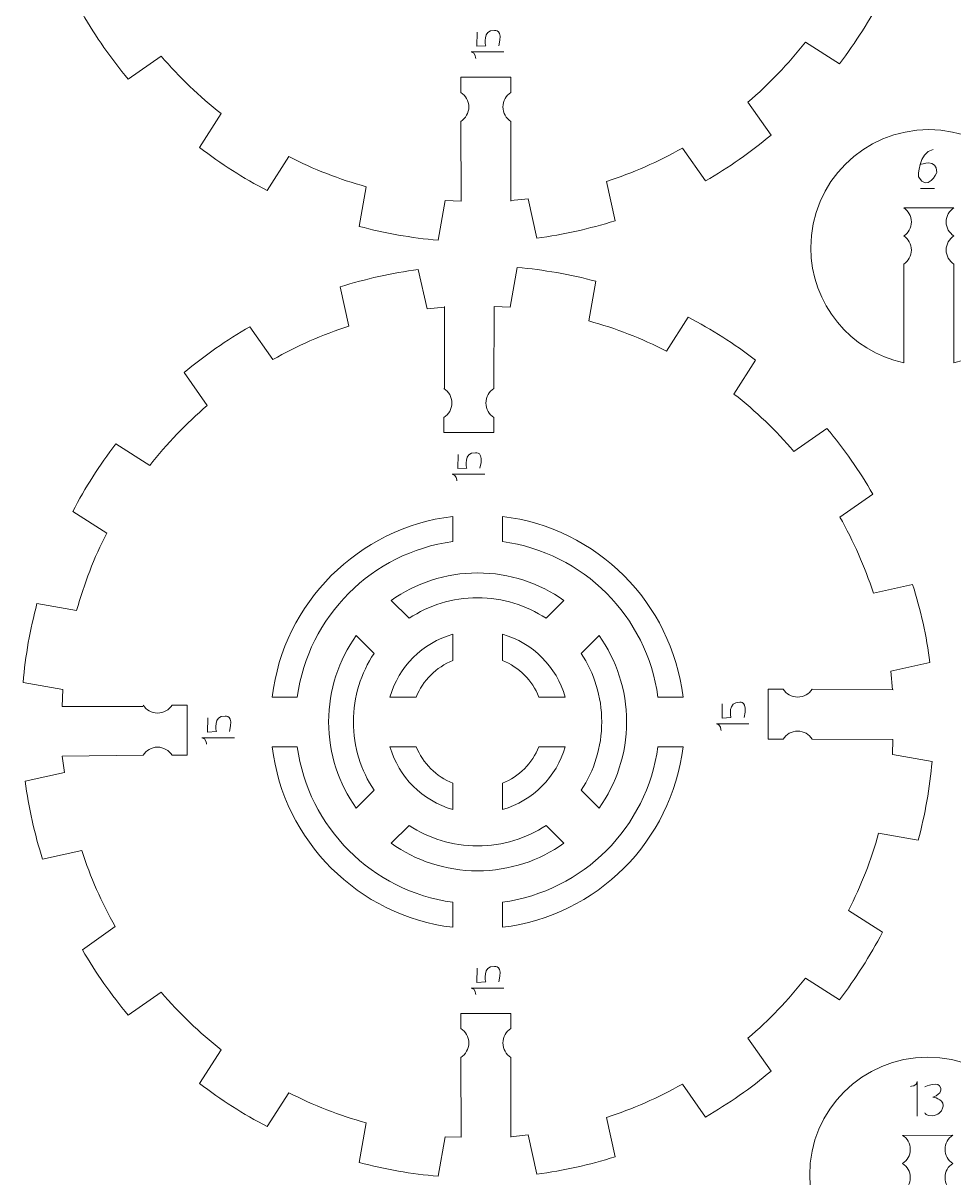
# Model space of a CAD drawing. Header units: centimetres. Extents: x -25 to 25, y -32.5 to 32.5.
# Drawn here: x -12.67 to -7.04, y 2.86 to 9.84 of the extents above; entities that cross this region are included whole.
import ezdxf

# ---------------------------------------------------------------- set-up
doc = ezdxf.new("R2010")
doc.units = ezdxf.units.CM
doc.header["$MEASUREMENT"] = 0
doc.layers.add('Capa 1', color=7, linetype='Continuous')

msp = doc.modelspace()

# ---------------------------------------------------------------- linework, layer by layer
at = {"layer": 'Capa 1', "color": 250, "lineweight": 9}
for points, knots in [([(-7.41011, 11.16763), (-7.41011, 11.16763), (-7.41289, 11.07811), (-7.41289, 11.07811), (-7.41289, 11.07811), (-7.41289, 11.07811), (-7.17364, 11.03591), (-7.17364, 11.03591), (-7.17364, 11.03591), (-7.18765, 10.87494), (-7.21574, 10.7155), (-7.25769, 10.55949), (-7.25769, 10.55949), (-7.25769, 10.55949), (-7.49691, 10.60165), (-7.49691, 10.60165), (-7.49691, 10.60165), (-7.54179, 10.44004), (-7.60276, 10.28325), (-7.67887, 10.13376), (-7.67887, 10.13376), (-7.67887, 10.13376), (-7.47399, 10.00324), (-7.47399, 10.00324), (-7.47399, 10.00324), (-7.5485, 9.85988), (-7.63548, 9.72335), (-7.73391, 9.59524), (-7.73391, 9.59524), (-7.73391, 9.59524), (-7.93878, 9.72572), (-7.93878, 9.72572), (-7.93878, 9.72572), (-8.0421, 9.59356), (-8.15844, 9.47209), (-8.28598, 9.36306), (-8.28598, 9.36306), (-8.28598, 9.36306), (-8.14663, 9.16407), (-8.14663, 9.16407), (-8.14663, 9.16407), (-8.27035, 9.06016), (-8.40298, 8.96731), (-8.54295, 8.8866), (-8.54295, 8.8866), (-8.54295, 8.8866), (-8.68226, 9.08561), (-8.68226, 9.08561), (-8.68226, 9.08561), (-8.8283, 9.00301), (-8.98226, 8.93529), (-9.1418, 8.88339), (-9.1418, 8.88339), (-9.1418, 8.88339), (-9.08921, 8.64621), (-9.08921, 8.64621), (-9.08921, 8.64621), (-9.24328, 8.59756), (-9.40132, 8.56252), (-9.5615, 8.54151), (-9.5615, 8.54151), (-9.5615, 8.54151), (-9.61408, 8.77869), (-9.61408, 8.77869), (-9.61408, 8.77869), (-9.61408, 8.77869), (-9.71962, 8.76801), (-9.71962, 8.76801)], [0, 0, 0, 0, 0.0555556, 0.0555556, 0.0555556, 0.0555556, 0.1111111, 0.1111111, 0.1111111, 0.1111111, 0.1666667, 0.1666667, 0.1666667, 0.1666667, 0.2222222, 0.2222222, 0.2222222, 0.2222222, 0.2777778, 0.2777778, 0.2777778, 0.2777778, 0.3333333, 0.3333333, 0.3333333, 0.3333333, 0.3888889, 0.3888889, 0.3888889, 0.3888889, 0.4444444, 0.4444444, 0.4444444, 0.4444444, 0.5, 0.5, 0.5, 0.5, 0.5555556, 0.5555556, 0.5555556, 0.5555556, 0.6111111, 0.6111111, 0.6111111, 0.6111111, 0.6666667, 0.6666667, 0.6666667, 0.6666667, 0.7222222, 0.7222222, 0.7222222, 0.7222222, 0.7777778, 0.7777778, 0.7777778, 0.7777778, 0.8333333, 0.8333333, 0.8333333, 0.8333333, 0.8888889, 0.8888889, 0.8888889, 0.8888889, 1, 1, 1, 1]), ([(-10.01962, 8.76453), (-10.01962, 8.76453), (-10.11603, 8.76775), (-10.11603, 8.76775), (-10.11603, 8.76775), (-10.11603, 8.76775), (-10.15823, 8.5285), (-10.15823, 8.5285), (-10.15823, 8.5285), (-10.31919, 8.54249), (-10.47863, 8.57059), (-10.63464, 8.61249), (-10.63464, 8.61249), (-10.63464, 8.61249), (-10.59248, 8.85172), (-10.59248, 8.85172), (-10.59248, 8.85172), (-10.75409, 8.89665), (-10.91087, 8.95757), (-11.06036, 9.03368), (-11.06036, 9.03368), (-11.06036, 9.03368), (-11.19089, 8.82884), (-11.19089, 8.82884), (-11.19089, 8.82884), (-11.33425, 8.90335), (-11.47078, 8.99033), (-11.5989, 9.08877), (-11.5989, 9.08877), (-11.5989, 9.08877), (-11.46838, 9.29365), (-11.46838, 9.29365), (-11.46838, 9.29365), (-11.60054, 9.39697), (-11.72205, 9.5133), (-11.83106, 9.64079), (-11.83106, 9.64079), (-11.83106, 9.64079), (-12.03007, 9.50147), (-12.03007, 9.50147), (-12.03007, 9.50147), (-12.13397, 9.62516), (-12.22682, 9.75779), (-12.30752, 9.89776), (-12.30752, 9.89776), (-12.30752, 9.89776), (-12.10853, 10.03711), (-12.10853, 10.03711), (-12.10853, 10.03711), (-12.19112, 10.18311), (-12.25884, 10.33711), (-12.31074, 10.49661), (-12.31074, 10.49661), (-12.31074, 10.49661), (-12.54792, 10.44402), (-12.54792, 10.44402), (-12.54792, 10.44402), (-12.59656, 10.59808), (-12.63161, 10.75617), (-12.65263, 10.91636), (-12.65263, 10.91636), (-12.65263, 10.91636), (-12.41545, 10.96894), (-12.41545, 10.96894), (-12.41545, 10.96894), (-12.41545, 10.96894), (-12.4292, 11.06763), (-12.4292, 11.06763)], [0, 0, 0, 0, 0.0555556, 0.0555556, 0.0555556, 0.0555556, 0.1111111, 0.1111111, 0.1111111, 0.1111111, 0.1666667, 0.1666667, 0.1666667, 0.1666667, 0.2222222, 0.2222222, 0.2222222, 0.2222222, 0.2777778, 0.2777778, 0.2777778, 0.2777778, 0.3333333, 0.3333333, 0.3333333, 0.3333333, 0.3888889, 0.3888889, 0.3888889, 0.3888889, 0.4444444, 0.4444444, 0.4444444, 0.4444444, 0.5, 0.5, 0.5, 0.5, 0.5555556, 0.5555556, 0.5555556, 0.5555556, 0.6111111, 0.6111111, 0.6111111, 0.6111111, 0.6666667, 0.6666667, 0.6666667, 0.6666667, 0.7222222, 0.7222222, 0.7222222, 0.7222222, 0.7777778, 0.7777778, 0.7777778, 0.7777778, 0.8333333, 0.8333333, 0.8333333, 0.8333333, 0.8888889, 0.8888889, 0.8888889, 0.8888889, 1, 1, 1, 1]), ([(-9.71908, 9.42149), (-9.71908, 9.42149), (-9.71897, 9.51309), (-9.71897, 9.51309), (-9.71897, 9.51309), (-9.71897, 9.51309), (-10.02042, 9.51309), (-10.02042, 9.51309), (-10.02042, 9.51309), (-10.02042, 9.51309), (-10.02042, 9.42147), (-10.02042, 9.42147)], [0, 0, 0, 0, 0.25, 0.25, 0.25, 0.25, 0.5, 0.5, 0.5, 0.5, 1, 1, 1, 1]), ([(-10.02042, 9.42148), (-9.99172, 9.40305), (-9.9727, 9.37086), (-9.9727, 9.33422), (-9.9727, 9.33422), (-9.9727, 9.29759), (-9.99172, 9.26539), (-10.02042, 9.24697)], [0, 0, 0, 0, 0.3333333, 0.3333333, 0.3333333, 0.3333333, 1, 1, 1, 1]), ([(-9.71908, 9.42148), (-9.74778, 9.40305), (-9.7668, 9.37086), (-9.7668, 9.33422), (-9.7668, 9.33422), (-9.7668, 9.29759), (-9.74778, 9.26539), (-9.71908, 9.24697)], [0, 0, 0, 0, 0.3333333, 0.3333333, 0.3333333, 0.3333333, 1, 1, 1, 1]), ([(-7.0422, 8.38442), (-7.0422, 8.38442), (-7.0422, 7.78798), (-7.0422, 7.78798), (-7.0422, 7.78798), (-6.72143, 7.85744), (-6.48109, 8.14282), (-6.48109, 8.4844), (-6.48109, 8.4844), (-6.48109, 8.87797), (-6.80013, 9.19701), (-7.1937, 9.19701), (-7.1937, 9.19701), (-7.58727, 9.19701), (-7.90632, 8.87797), (-7.90632, 8.4844), (-7.90632, 8.4844), (-7.90632, 8.14282), (-7.66598, 7.85743), (-7.3452, 7.78798), (-7.3452, 7.78798), (-7.3452, 7.78798), (-7.34521, 8.38425), (-7.34521, 8.38425)], [0, 0, 0, 0, 0.1428571, 0.1428571, 0.1428571, 0.1428571, 0.2857143, 0.2857143, 0.2857143, 0.2857143, 0.4285714, 0.4285714, 0.4285714, 0.4285714, 0.5714286, 0.5714286, 0.5714286, 0.5714286, 0.7142857, 0.7142857, 0.7142857, 0.7142857, 1, 1, 1, 1]), ([(-7.34521, 8.7245), (-7.31723, 8.70654), (-7.29869, 8.67515), (-7.29869, 8.63944), (-7.29869, 8.63944), (-7.29869, 8.60373), (-7.31723, 8.57234), (-7.34521, 8.55438)], [0, 0, 0, 0, 0.3333333, 0.3333333, 0.3333333, 0.3333333, 1, 1, 1, 1]), ([(-7.0422, 8.72466), (-7.07018, 8.70671), (-7.08872, 8.67532), (-7.08872, 8.6396), (-7.08872, 8.6396), (-7.08872, 8.60389), (-7.07018, 8.5725), (-7.0422, 8.55454)], [0, 0, 0, 0, 0.3333333, 0.3333333, 0.3333333, 0.3333333, 1, 1, 1, 1]), ([(-7.34521, 8.55438), (-7.31723, 8.53642), (-7.29869, 8.50503), (-7.29869, 8.46932), (-7.29869, 8.46932), (-7.29869, 8.4336), (-7.31723, 8.40221), (-7.34521, 8.38425)], [0, 0, 0, 0, 0.3333333, 0.3333333, 0.3333333, 0.3333333, 1, 1, 1, 1]), ([(-7.0422, 8.55454), (-7.07018, 8.53658), (-7.08872, 8.50519), (-7.08872, 8.46948), (-7.08872, 8.46948), (-7.08872, 8.43376), (-7.07018, 8.40237), (-7.0422, 8.38442)], [0, 0, 0, 0, 0.3333333, 0.3333333, 0.3333333, 0.3333333, 1, 1, 1, 1]), ([(-12.43012, 5.71153), (-12.43012, 5.71153), (-12.42639, 5.81477), (-12.42639, 5.81477), (-12.42639, 5.81477), (-12.42639, 5.81477), (-12.66562, 5.85693), (-12.66562, 5.85693), (-12.66562, 5.85693), (-12.65163, 6.01789), (-12.62353, 6.17733), (-12.58165, 6.33338), (-12.58165, 6.33338), (-12.58165, 6.33338), (-12.3424, 6.29118), (-12.3424, 6.29118), (-12.3424, 6.29118), (-12.29749, 6.45284), (-12.23652, 6.60958), (-12.16042, 6.75912), (-12.16042, 6.75912), (-12.16042, 6.75912), (-12.36529, 6.88964), (-12.36529, 6.88964), (-12.36529, 6.88964), (-12.29078, 7.033), (-12.20381, 7.16953), (-12.10536, 7.29764), (-12.10536, 7.29764), (-12.10536, 7.29764), (-11.90048, 7.16712), (-11.90048, 7.16712), (-11.90048, 7.16712), (-11.79717, 7.29927), (-11.68083, 7.42079), (-11.55334, 7.52976), (-11.55334, 7.52976), (-11.55334, 7.52976), (-11.69265, 7.72877), (-11.69265, 7.72877), (-11.69265, 7.72877), (-11.56897, 7.83267), (-11.43635, 7.92557), (-11.29638, 8.00627), (-11.29638, 8.00627), (-11.29638, 8.00627), (-11.15703, 7.80728), (-11.15703, 7.80728), (-11.15703, 7.80728), (-11.01101, 7.88982), (-10.85703, 7.95759), (-10.69748, 8.00949), (-10.69748, 8.00949), (-10.69748, 8.00949), (-10.75005, 8.24663), (-10.75005, 8.24663), (-10.75005, 8.24663), (-10.59601, 8.29531), (-10.43797, 8.33035), (-10.27777, 8.35133), (-10.27777, 8.35133), (-10.27777, 8.35133), (-10.2252, 8.11419), (-10.2252, 8.11419), (-10.2252, 8.11419), (-10.2252, 8.11419), (-10.11963, 8.12486), (-10.11963, 8.12486)], [0, 0, 0, 0, 0.0555556, 0.0555556, 0.0555556, 0.0555556, 0.1111111, 0.1111111, 0.1111111, 0.1111111, 0.1666667, 0.1666667, 0.1666667, 0.1666667, 0.2222222, 0.2222222, 0.2222222, 0.2222222, 0.2777778, 0.2777778, 0.2777778, 0.2777778, 0.3333333, 0.3333333, 0.3333333, 0.3333333, 0.3888889, 0.3888889, 0.3888889, 0.3888889, 0.4444444, 0.4444444, 0.4444444, 0.4444444, 0.5, 0.5, 0.5, 0.5, 0.5555556, 0.5555556, 0.5555556, 0.5555556, 0.6111111, 0.6111111, 0.6111111, 0.6111111, 0.6666667, 0.6666667, 0.6666667, 0.6666667, 0.7222222, 0.7222222, 0.7222222, 0.7222222, 0.7777778, 0.7777778, 0.7777778, 0.7777778, 0.8333333, 0.8333333, 0.8333333, 0.8333333, 0.8888889, 0.8888889, 0.8888889, 0.8888889, 1, 1, 1, 1]), ([(-9.81962, 8.12834), (-9.81962, 8.12834), (-9.72326, 8.12514), (-9.72326, 8.12514), (-9.72326, 8.12514), (-9.72326, 8.12514), (-9.6811, 8.36437), (-9.6811, 8.36437), (-9.6811, 8.36437), (-9.52014, 8.35038), (-9.36068, 8.32223), (-9.20464, 8.28035), (-9.20464, 8.28035), (-9.20464, 8.28035), (-9.24684, 8.0411), (-9.24684, 8.0411), (-9.24684, 8.0411), (-9.08518, 7.99624), (-8.92839, 7.93527), (-8.77891, 7.85916), (-8.77891, 7.85916), (-8.77891, 7.85916), (-8.64838, 8.06403), (-8.64838, 8.06403), (-8.64838, 8.06403), (-8.50503, 7.98953), (-8.3685, 7.90254), (-8.24039, 7.80411), (-8.24039, 7.80411), (-8.24039, 7.80411), (-8.37091, 7.59923), (-8.37091, 7.59923), (-8.37091, 7.59923), (-8.23874, 7.49587), (-8.11723, 7.37958), (-8.00825, 7.25204), (-8.00825, 7.25204), (-8.00825, 7.25204), (-7.80927, 7.39139), (-7.80927, 7.39139), (-7.80927, 7.39139), (-7.70531, 7.26768), (-7.61246, 7.13505), (-7.53174, 6.99508), (-7.53174, 6.99508), (-7.53174, 6.99508), (-7.73075, 6.85577), (-7.73075, 6.85577), (-7.73075, 6.85577), (-7.64821, 6.70971), (-7.58044, 6.55577), (-7.52854, 6.39623), (-7.52854, 6.39623), (-7.52854, 6.39623), (-7.29141, 6.4488), (-7.29141, 6.4488), (-7.29141, 6.4488), (-7.24271, 6.29475), (-7.20766, 6.13666), (-7.18669, 5.97647), (-7.18669, 5.97647), (-7.18669, 5.97647), (-7.42383, 5.9239), (-7.42383, 5.9239), (-7.42383, 5.9239), (-7.42383, 5.9239), (-7.41263, 5.81156), (-7.41263, 5.81156)], [0, 0, 0, 0, 0.0555556, 0.0555556, 0.0555556, 0.0555556, 0.1111111, 0.1111111, 0.1111111, 0.1111111, 0.1666667, 0.1666667, 0.1666667, 0.1666667, 0.2222222, 0.2222222, 0.2222222, 0.2222222, 0.2777778, 0.2777778, 0.2777778, 0.2777778, 0.3333333, 0.3333333, 0.3333333, 0.3333333, 0.3888889, 0.3888889, 0.3888889, 0.3888889, 0.4444444, 0.4444444, 0.4444444, 0.4444444, 0.5, 0.5, 0.5, 0.5, 0.5555556, 0.5555556, 0.5555556, 0.5555556, 0.6111111, 0.6111111, 0.6111111, 0.6111111, 0.6666667, 0.6666667, 0.6666667, 0.6666667, 0.7222222, 0.7222222, 0.7222222, 0.7222222, 0.7777778, 0.7777778, 0.7777778, 0.7777778, 0.8333333, 0.8333333, 0.8333333, 0.8333333, 0.8888889, 0.8888889, 0.8888889, 0.8888889, 1, 1, 1, 1]), ([(-10.12296, 7.63228), (-10.09426, 7.61385), (-10.07524, 7.58166), (-10.07524, 7.54502), (-10.07524, 7.54502), (-10.07524, 7.50839), (-10.09426, 7.47619), (-10.12296, 7.45777)], [0, 0, 0, 0, 0.3333333, 0.3333333, 0.3333333, 0.3333333, 1, 1, 1, 1]), ([(-9.82162, 7.63228), (-9.85032, 7.61385), (-9.86934, 7.58166), (-9.86934, 7.54502), (-9.86934, 7.54502), (-9.86934, 7.50839), (-9.85032, 7.47619), (-9.82162, 7.45777)], [0, 0, 0, 0, 0.3333333, 0.3333333, 0.3333333, 0.3333333, 1, 1, 1, 1]), ([(-9.82162, 7.45775), (-9.82162, 7.45775), (-9.82151, 7.36615), (-9.82151, 7.36615), (-9.82151, 7.36615), (-9.82151, 7.36615), (-10.12296, 7.36615), (-10.12296, 7.36615), (-10.12296, 7.36615), (-10.12296, 7.36615), (-10.12296, 7.45777), (-10.12296, 7.45777)], [0, 0, 0, 0, 0.25, 0.25, 0.25, 0.25, 0.5, 0.5, 0.5, 0.5, 1, 1, 1, 1]), ([(-11.16064, 5.76838), (-11.0924, 6.33881), (-10.64007, 6.79122), (-10.06963, 6.85945), (-10.06963, 6.85945), (-10.06963, 6.85945), (-10.06963, 6.7082), (-10.06963, 6.7082), (-10.06963, 6.7082), (-10.55711, 6.64171), (-10.94293, 6.25587), (-11.00941, 5.76838), (-11.00941, 5.76838), (-11.00941, 5.76838), (-11.16064, 5.76838), (-11.16064, 5.76838)], [0, 0, 0, 0, 0.2, 0.2, 0.2, 0.2, 0.4, 0.4, 0.4, 0.4, 0.6, 0.6, 0.6, 0.6, 1, 1, 1, 1]), ([(-9.76963, 6.85945), (-9.19919, 6.79122), (-8.74686, 6.33881), (-8.67862, 5.76838), (-8.67862, 5.76838), (-8.67862, 5.76838), (-8.82985, 5.76838), (-8.82985, 5.76838), (-8.82985, 5.76838), (-8.89633, 6.25587), (-9.28215, 6.64171), (-9.76963, 6.7082), (-9.76963, 6.7082), (-9.76963, 6.7082), (-9.76963, 6.85945), (-9.76963, 6.85945)], [0, 0, 0, 0, 0.2, 0.2, 0.2, 0.2, 0.4, 0.4, 0.4, 0.4, 0.6, 0.6, 0.6, 0.6, 1, 1, 1, 1]), ([(-10.44112, 6.35199), (-10.294, 6.45676), (-10.11401, 6.51838), (-9.91963, 6.51838), (-9.91963, 6.51838), (-9.72525, 6.51838), (-9.54527, 6.45677), (-9.39815, 6.35199), (-9.39815, 6.35199), (-9.39815, 6.35199), (-9.50605, 6.24408), (-9.50605, 6.24408), (-9.50605, 6.24408), (-9.6246, 6.32261), (-9.76677, 6.36838), (-9.91963, 6.36838), (-9.91963, 6.36838), (-10.07249, 6.36838), (-10.21465, 6.32261), (-10.33321, 6.24408), (-10.33321, 6.24408), (-10.33321, 6.24408), (-10.44112, 6.35199), (-10.44112, 6.35199)], [0, 0, 0, 0, 0.1428571, 0.1428571, 0.1428571, 0.1428571, 0.2857143, 0.2857143, 0.2857143, 0.2857143, 0.4285714, 0.4285714, 0.4285714, 0.4285714, 0.5714286, 0.5714286, 0.5714286, 0.5714286, 0.7142857, 0.7142857, 0.7142857, 0.7142857, 1, 1, 1, 1]), ([(-10.44892, 5.76838), (-10.39711, 5.95154), (-10.25279, 6.09585), (-10.06963, 6.14765), (-10.06963, 6.14765), (-10.06963, 6.14765), (-10.06963, 5.98929), (-10.06963, 5.98929), (-10.06963, 5.98929), (-10.16989, 5.9487), (-10.24994, 5.86864), (-10.29053, 5.76838), (-10.29053, 5.76838), (-10.29053, 5.76838), (-10.44892, 5.76838), (-10.44892, 5.76838)], [0, 0, 0, 0, 0.2, 0.2, 0.2, 0.2, 0.4, 0.4, 0.4, 0.4, 0.6, 0.6, 0.6, 0.6, 1, 1, 1, 1]), ([(-9.76963, 6.14765), (-9.58647, 6.09585), (-9.44215, 5.95154), (-9.39034, 5.76838), (-9.39034, 5.76838), (-9.39034, 5.76838), (-9.54873, 5.76838), (-9.54873, 5.76838), (-9.54873, 5.76838), (-9.58932, 5.86864), (-9.66937, 5.9487), (-9.76963, 5.98929), (-9.76963, 5.98929), (-9.76963, 5.98929), (-9.76963, 6.14765), (-9.76963, 6.14765)], [0, 0, 0, 0, 0.2, 0.2, 0.2, 0.2, 0.4, 0.4, 0.4, 0.4, 0.6, 0.6, 0.6, 0.6, 1, 1, 1, 1]), ([(-10.65324, 5.0969), (-10.75802, 5.24402), (-10.81963, 5.424), (-10.81963, 5.61838), (-10.81963, 5.61838), (-10.81963, 5.81275), (-10.75801, 5.99272), (-10.65325, 6.13985), (-10.65325, 6.13985), (-10.65325, 6.13985), (-10.54534, 6.03195), (-10.54534, 6.03195), (-10.54534, 6.03195), (-10.62387, 5.9134), (-10.66963, 5.77124), (-10.66963, 5.61838), (-10.66963, 5.61838), (-10.66963, 5.46552), (-10.62386, 5.32335), (-10.54533, 5.2048), (-10.54533, 5.2048), (-10.54533, 5.2048), (-10.65324, 5.0969), (-10.65324, 5.0969)], [0, 0, 0, 0, 0.1428571, 0.1428571, 0.1428571, 0.1428571, 0.2857143, 0.2857143, 0.2857143, 0.2857143, 0.4285714, 0.4285714, 0.4285714, 0.4285714, 0.5714286, 0.5714286, 0.5714286, 0.5714286, 0.7142857, 0.7142857, 0.7142857, 0.7142857, 1, 1, 1, 1]), ([(-9.18602, 6.13985), (-9.08126, 5.99273), (-9.01963, 5.81275), (-9.01963, 5.61838), (-9.01963, 5.61838), (-9.01963, 5.424), (-9.08125, 5.24401), (-9.18602, 5.09689), (-9.18602, 5.09689), (-9.18602, 5.09689), (-9.29393, 5.2048), (-9.29393, 5.2048), (-9.29393, 5.2048), (-9.2154, 5.32336), (-9.16963, 5.46552), (-9.16963, 5.61838), (-9.16963, 5.61838), (-9.16963, 5.77124), (-9.2154, 5.91339), (-9.29392, 6.03195), (-9.29392, 6.03195), (-9.29392, 6.03195), (-9.18602, 6.13985), (-9.18602, 6.13985)], [0, 0, 0, 0, 0.1428571, 0.1428571, 0.1428571, 0.1428571, 0.2857143, 0.2857143, 0.2857143, 0.2857143, 0.4285714, 0.4285714, 0.4285714, 0.4285714, 0.5714286, 0.5714286, 0.5714286, 0.5714286, 0.7142857, 0.7142857, 0.7142857, 0.7142857, 1, 1, 1, 1]), ([(-8.07323, 5.51452), (-8.07323, 5.51452), (-8.16483, 5.51441), (-8.16483, 5.51441), (-8.16483, 5.51441), (-8.16483, 5.51441), (-8.16483, 5.81586), (-8.16483, 5.81586), (-8.16483, 5.81586), (-8.16483, 5.81586), (-8.07321, 5.81586), (-8.07321, 5.81586)], [0, 0, 0, 0, 0.25, 0.25, 0.25, 0.25, 0.5, 0.5, 0.5, 0.5, 1, 1, 1, 1]), ([(-8.07323, 5.81586), (-8.0548, 5.78716), (-8.02261, 5.76814), (-7.98597, 5.76814), (-7.98597, 5.76814), (-7.94934, 5.76814), (-7.91714, 5.78716), (-7.89872, 5.81586)], [0, 0, 0, 0, 0.3333333, 0.3333333, 0.3333333, 0.3333333, 1, 1, 1, 1]), ([(-11.94046, 5.71906), (-11.92203, 5.69036), (-11.88984, 5.67134), (-11.8532, 5.67134), (-11.8532, 5.67134), (-11.81657, 5.67134), (-11.78437, 5.69036), (-11.76595, 5.71906)], [0, 0, 0, 0, 0.3333333, 0.3333333, 0.3333333, 0.3333333, 1, 1, 1, 1]), ([(-11.76595, 5.41772), (-11.76595, 5.41772), (-11.67435, 5.41761), (-11.67435, 5.41761), (-11.67435, 5.41761), (-11.67435, 5.41761), (-11.67435, 5.71906), (-11.67435, 5.71906), (-11.67435, 5.71906), (-11.67435, 5.71906), (-11.76597, 5.71906), (-11.76597, 5.71906)], [0, 0, 0, 0, 0.25, 0.25, 0.25, 0.25, 0.5, 0.5, 0.5, 0.5, 1, 1, 1, 1]), ([(-8.07323, 5.51452), (-8.0548, 5.54322), (-8.02261, 5.56224), (-7.98597, 5.56224), (-7.98597, 5.56224), (-7.94934, 5.56224), (-7.91714, 5.54322), (-7.89872, 5.51452)], [0, 0, 0, 0, 0.3333333, 0.3333333, 0.3333333, 0.3333333, 1, 1, 1, 1]), ([(-11.94046, 5.41772), (-11.92203, 5.44642), (-11.88984, 5.46544), (-11.8532, 5.46544), (-11.8532, 5.46544), (-11.81657, 5.46544), (-11.78437, 5.44642), (-11.76595, 5.41772)], [0, 0, 0, 0, 0.3333333, 0.3333333, 0.3333333, 0.3333333, 1, 1, 1, 1]), ([(-10.06963, 4.37731), (-10.64007, 4.44554), (-11.0924, 4.89795), (-11.16064, 5.46838), (-11.16064, 5.46838), (-11.16064, 5.46838), (-11.00941, 5.46838), (-11.00941, 5.46838), (-11.00941, 5.46838), (-10.94293, 4.98089), (-10.55711, 4.59505), (-10.06963, 4.52856), (-10.06963, 4.52856), (-10.06963, 4.52856), (-10.06963, 4.37731), (-10.06963, 4.37731)], [0, 0, 0, 0, 0.2, 0.2, 0.2, 0.2, 0.4, 0.4, 0.4, 0.4, 0.6, 0.6, 0.6, 0.6, 1, 1, 1, 1]), ([(-10.06963, 5.08911), (-10.25279, 5.14091), (-10.39711, 5.28522), (-10.44892, 5.46838), (-10.44892, 5.46838), (-10.44892, 5.46838), (-10.29053, 5.46838), (-10.29053, 5.46838), (-10.29053, 5.46838), (-10.24994, 5.36812), (-10.16989, 5.28806), (-10.06963, 5.24747), (-10.06963, 5.24747), (-10.06963, 5.24747), (-10.06963, 5.08911), (-10.06963, 5.08911)], [0, 0, 0, 0, 0.2, 0.2, 0.2, 0.2, 0.4, 0.4, 0.4, 0.4, 0.6, 0.6, 0.6, 0.6, 1, 1, 1, 1]), ([(-9.76963, 4.52856), (-9.28215, 4.59505), (-8.89633, 4.98089), (-8.82985, 5.46838), (-8.82985, 5.46838), (-8.82985, 5.46838), (-8.67862, 5.46838), (-8.67862, 5.46838), (-8.67862, 5.46838), (-8.74686, 4.89795), (-9.19919, 4.44554), (-9.76963, 4.37731), (-9.76963, 4.37731), (-9.76963, 4.37731), (-9.76963, 4.52856), (-9.76963, 4.52856)], [0, 0, 0, 0, 0.2, 0.2, 0.2, 0.2, 0.4, 0.4, 0.4, 0.4, 0.6, 0.6, 0.6, 0.6, 1, 1, 1, 1]), ([(-9.76963, 5.24747), (-9.66937, 5.28806), (-9.58932, 5.36812), (-9.54873, 5.46838), (-9.54873, 5.46838), (-9.54873, 5.46838), (-9.39034, 5.46838), (-9.39034, 5.46838), (-9.39034, 5.46838), (-9.44215, 5.28522), (-9.58647, 5.14091), (-9.76963, 5.08911), (-9.76963, 5.08911), (-9.76963, 5.08911), (-9.76963, 5.24747), (-9.76963, 5.24747)], [0, 0, 0, 0, 0.2, 0.2, 0.2, 0.2, 0.4, 0.4, 0.4, 0.4, 0.6, 0.6, 0.6, 0.6, 1, 1, 1, 1]), ([(-7.41011, 5.51152), (-7.41011, 5.51152), (-7.41289, 5.422), (-7.41289, 5.422), (-7.41289, 5.422), (-7.41289, 5.422), (-7.17364, 5.3798), (-7.17364, 5.3798), (-7.17364, 5.3798), (-7.18765, 5.21883), (-7.21574, 5.05939), (-7.25769, 4.90338), (-7.25769, 4.90338), (-7.25769, 4.90338), (-7.49691, 4.94554), (-7.49691, 4.94554), (-7.49691, 4.94554), (-7.54179, 4.78393), (-7.60276, 4.62714), (-7.67887, 4.47765), (-7.67887, 4.47765), (-7.67887, 4.47765), (-7.47399, 4.34713), (-7.47399, 4.34713), (-7.47399, 4.34713), (-7.5485, 4.20377), (-7.63548, 4.06724), (-7.73391, 3.93913), (-7.73391, 3.93913), (-7.73391, 3.93913), (-7.93878, 4.06961), (-7.93878, 4.06961), (-7.93878, 4.06961), (-8.0421, 3.93745), (-8.15844, 3.81598), (-8.28598, 3.70695), (-8.28598, 3.70695), (-8.28598, 3.70695), (-8.14663, 3.50796), (-8.14663, 3.50796), (-8.14663, 3.50796), (-8.27035, 3.40405), (-8.40298, 3.3112), (-8.54295, 3.23049), (-8.54295, 3.23049), (-8.54295, 3.23049), (-8.68226, 3.4295), (-8.68226, 3.4295), (-8.68226, 3.4295), (-8.8283, 3.3469), (-8.98226, 3.27918), (-9.1418, 3.22728), (-9.1418, 3.22728), (-9.1418, 3.22728), (-9.08921, 2.9901), (-9.08921, 2.9901), (-9.08921, 2.9901), (-9.24328, 2.94145), (-9.40132, 2.90641), (-9.5615, 2.8854), (-9.5615, 2.8854), (-9.5615, 2.8854), (-9.61408, 3.12258), (-9.61408, 3.12258), (-9.61408, 3.12258), (-9.61408, 3.12258), (-9.71962, 3.1119), (-9.71962, 3.1119)], [0, 0, 0, 0, 0.0555556, 0.0555556, 0.0555556, 0.0555556, 0.1111111, 0.1111111, 0.1111111, 0.1111111, 0.1666667, 0.1666667, 0.1666667, 0.1666667, 0.2222222, 0.2222222, 0.2222222, 0.2222222, 0.2777778, 0.2777778, 0.2777778, 0.2777778, 0.3333333, 0.3333333, 0.3333333, 0.3333333, 0.3888889, 0.3888889, 0.3888889, 0.3888889, 0.4444444, 0.4444444, 0.4444444, 0.4444444, 0.5, 0.5, 0.5, 0.5, 0.5555556, 0.5555556, 0.5555556, 0.5555556, 0.6111111, 0.6111111, 0.6111111, 0.6111111, 0.6666667, 0.6666667, 0.6666667, 0.6666667, 0.7222222, 0.7222222, 0.7222222, 0.7222222, 0.7777778, 0.7777778, 0.7777778, 0.7777778, 0.8333333, 0.8333333, 0.8333333, 0.8333333, 0.8888889, 0.8888889, 0.8888889, 0.8888889, 1, 1, 1, 1]), ([(-10.01962, 3.10842), (-10.01962, 3.10842), (-10.11603, 3.11164), (-10.11603, 3.11164), (-10.11603, 3.11164), (-10.11603, 3.11164), (-10.15823, 2.87239), (-10.15823, 2.87239), (-10.15823, 2.87239), (-10.31919, 2.88638), (-10.47863, 2.91448), (-10.63464, 2.95638), (-10.63464, 2.95638), (-10.63464, 2.95638), (-10.59248, 3.19561), (-10.59248, 3.19561), (-10.59248, 3.19561), (-10.75409, 3.24054), (-10.91087, 3.30146), (-11.06036, 3.37757), (-11.06036, 3.37757), (-11.06036, 3.37757), (-11.19089, 3.17273), (-11.19089, 3.17273), (-11.19089, 3.17273), (-11.33425, 3.24724), (-11.47078, 3.33422), (-11.5989, 3.43266), (-11.5989, 3.43266), (-11.5989, 3.43266), (-11.46838, 3.63754), (-11.46838, 3.63754), (-11.46838, 3.63754), (-11.60054, 3.74086), (-11.72205, 3.85719), (-11.83106, 3.98468), (-11.83106, 3.98468), (-11.83106, 3.98468), (-12.03007, 3.84536), (-12.03007, 3.84536), (-12.03007, 3.84536), (-12.13397, 3.96905), (-12.22682, 4.10168), (-12.30752, 4.24165), (-12.30752, 4.24165), (-12.30752, 4.24165), (-12.10853, 4.381), (-12.10853, 4.381), (-12.10853, 4.381), (-12.19112, 4.527), (-12.25884, 4.681), (-12.31074, 4.8405), (-12.31074, 4.8405), (-12.31074, 4.8405), (-12.54792, 4.78791), (-12.54792, 4.78791), (-12.54792, 4.78791), (-12.59656, 4.94197), (-12.63161, 5.10006), (-12.65263, 5.26025), (-12.65263, 5.26025), (-12.65263, 5.26025), (-12.41545, 5.31283), (-12.41545, 5.31283), (-12.41545, 5.31283), (-12.41545, 5.31283), (-12.4292, 5.41152), (-12.4292, 5.41152)], [0, 0, 0, 0, 0.0555556, 0.0555556, 0.0555556, 0.0555556, 0.1111111, 0.1111111, 0.1111111, 0.1111111, 0.1666667, 0.1666667, 0.1666667, 0.1666667, 0.2222222, 0.2222222, 0.2222222, 0.2222222, 0.2777778, 0.2777778, 0.2777778, 0.2777778, 0.3333333, 0.3333333, 0.3333333, 0.3333333, 0.3888889, 0.3888889, 0.3888889, 0.3888889, 0.4444444, 0.4444444, 0.4444444, 0.4444444, 0.5, 0.5, 0.5, 0.5, 0.5555556, 0.5555556, 0.5555556, 0.5555556, 0.6111111, 0.6111111, 0.6111111, 0.6111111, 0.6666667, 0.6666667, 0.6666667, 0.6666667, 0.7222222, 0.7222222, 0.7222222, 0.7222222, 0.7777778, 0.7777778, 0.7777778, 0.7777778, 0.8333333, 0.8333333, 0.8333333, 0.8333333, 0.8888889, 0.8888889, 0.8888889, 0.8888889, 1, 1, 1, 1]), ([(-9.91963, 4.71838), (-10.114, 4.71838), (-10.29398, 4.78001), (-10.4411, 4.88477), (-10.4411, 4.88477), (-10.4411, 4.88477), (-10.3332, 4.99267), (-10.3332, 4.99267), (-10.3332, 4.99267), (-10.21464, 4.91415), (-10.07249, 4.86838), (-9.91963, 4.86838), (-9.91963, 4.86838), (-9.76677, 4.86838), (-9.62462, 4.91414), (-9.50607, 4.99267), (-9.50607, 4.99267), (-9.50607, 4.99267), (-9.39816, 4.88476), (-9.39816, 4.88476), (-9.39816, 4.88476), (-9.54529, 4.77999), (-9.72526, 4.71838), (-9.91963, 4.71838)], [0, 0, 0, 0, 0.1428571, 0.1428571, 0.1428571, 0.1428571, 0.2857143, 0.2857143, 0.2857143, 0.2857143, 0.4285714, 0.4285714, 0.4285714, 0.4285714, 0.5714286, 0.5714286, 0.5714286, 0.5714286, 0.7142857, 0.7142857, 0.7142857, 0.7142857, 1, 1, 1, 1]), ([(-9.71908, 3.76538), (-9.71908, 3.76538), (-9.71897, 3.85698), (-9.71897, 3.85698), (-9.71897, 3.85698), (-9.71897, 3.85698), (-10.02042, 3.85698), (-10.02042, 3.85698), (-10.02042, 3.85698), (-10.02042, 3.85698), (-10.02042, 3.76536), (-10.02042, 3.76536)], [0, 0, 0, 0, 0.25, 0.25, 0.25, 0.25, 0.5, 0.5, 0.5, 0.5, 1, 1, 1, 1]), ([(-10.02042, 3.76537), (-9.99172, 3.74694), (-9.9727, 3.71475), (-9.9727, 3.67811), (-9.9727, 3.67811), (-9.9727, 3.64148), (-9.99172, 3.60928), (-10.02042, 3.59086)], [0, 0, 0, 0, 0.3333333, 0.3333333, 0.3333333, 0.3333333, 1, 1, 1, 1]), ([(-9.71908, 3.76537), (-9.74778, 3.74694), (-9.7668, 3.71475), (-9.7668, 3.67811), (-9.7668, 3.67811), (-9.7668, 3.64148), (-9.74778, 3.60928), (-9.71908, 3.59086)], [0, 0, 0, 0, 0.3333333, 0.3333333, 0.3333333, 0.3333333, 1, 1, 1, 1]), ([(-7.04911, 2.7799), (-7.04911, 2.7799), (-7.04911, 2.18346), (-7.04911, 2.18346), (-7.04911, 2.18346), (-6.72834, 2.25292), (-6.488, 2.5383), (-6.488, 2.87988), (-6.488, 2.87988), (-6.488, 3.27345), (-6.80704, 3.59249), (-7.20061, 3.59249), (-7.20061, 3.59249), (-7.59418, 3.59249), (-7.91323, 3.27345), (-7.91323, 2.87988), (-7.91323, 2.87988), (-7.91323, 2.5383), (-7.67289, 2.25291), (-7.35211, 2.18346), (-7.35211, 2.18346), (-7.35211, 2.18346), (-7.35212, 2.77973), (-7.35212, 2.77973)], [0, 0, 0, 0, 0.1428571, 0.1428571, 0.1428571, 0.1428571, 0.2857143, 0.2857143, 0.2857143, 0.2857143, 0.4285714, 0.4285714, 0.4285714, 0.4285714, 0.5714286, 0.5714286, 0.5714286, 0.5714286, 0.7142857, 0.7142857, 0.7142857, 0.7142857, 1, 1, 1, 1]), ([(-7.35212, 3.11998), (-7.32414, 3.10202), (-7.3056, 3.07063), (-7.3056, 3.03492), (-7.3056, 3.03492), (-7.3056, 2.99921), (-7.32414, 2.96782), (-7.35212, 2.94986)], [0, 0, 0, 0, 0.3333333, 0.3333333, 0.3333333, 0.3333333, 1, 1, 1, 1]), ([(-7.04911, 3.12014), (-7.07709, 3.10219), (-7.09563, 3.0708), (-7.09563, 3.03508), (-7.09563, 3.03508), (-7.09563, 2.99937), (-7.07709, 2.96798), (-7.04911, 2.95002)], [0, 0, 0, 0, 0.3333333, 0.3333333, 0.3333333, 0.3333333, 1, 1, 1, 1]), ([(-7.35212, 2.94986), (-7.32414, 2.9319), (-7.3056, 2.90051), (-7.3056, 2.8648), (-7.3056, 2.8648), (-7.3056, 2.82908), (-7.32414, 2.79769), (-7.35212, 2.77973)], [0, 0, 0, 0, 0.3333333, 0.3333333, 0.3333333, 0.3333333, 1, 1, 1, 1]), ([(-7.04911, 2.95002), (-7.07709, 2.93206), (-7.09563, 2.90067), (-7.09563, 2.86496), (-7.09563, 2.86496), (-7.09563, 2.82924), (-7.07709, 2.79785), (-7.04911, 2.7799)], [0, 0, 0, 0, 0.3333333, 0.3333333, 0.3333333, 0.3333333, 1, 1, 1, 1])]:
    msp.add_open_spline(points, degree=3, knots=knots, dxfattribs=at)
at = {"layer": 'Capa 1', "color": 22, "lineweight": 5}
for points, knots in [([(-9.92322, 9.7863), (-9.92322, 9.7863), (-9.92374, 9.70055), (-9.92374, 9.70055), (-9.92374, 9.70055), (-9.92374, 9.70055), (-9.87088, 9.70364), (-9.87088, 9.70364)], [0, 0, 0, 0, 0.3333333, 0.3333333, 0.3333333, 0.3333333, 1, 1, 1, 1]), ([(-9.87088, 9.70364), (-9.87088, 9.70364), (-9.89344, 9.80215), (-9.81729, 9.79636), (-9.81729, 9.79636), (-9.81729, 9.79636), (-9.76508, 9.80678), (-9.79059, 9.70364)], [0, 0, 0, 0, 0.3333333, 0.3333333, 0.3333333, 0.3333333, 1, 1, 1, 1]), ([(-7.24438, 8.98616), (-7.24438, 8.98616), (-7.14054, 9.02671), (-7.14549, 8.93805), (-7.14549, 8.93805), (-7.14549, 8.93805), (-7.20068, 8.81628), (-7.25594, 8.91197), (-7.25594, 8.91197), (-7.25594, 8.91197), (-7.26088, 9.05704), (-7.16697, 9.0768)], [0, 0, 0, 0, 0.25, 0.25, 0.25, 0.25, 0.5, 0.5, 0.5, 0.5, 1, 1, 1, 1]), ([(-10.03787, 7.23464), (-10.03787, 7.23464), (-10.03839, 7.14889), (-10.03839, 7.14889), (-10.03839, 7.14889), (-10.03839, 7.14889), (-9.98553, 7.15198), (-9.98553, 7.15198)], [0, 0, 0, 0, 0.3333333, 0.3333333, 0.3333333, 0.3333333, 1, 1, 1, 1]), ([(-9.98553, 7.15198), (-9.98553, 7.15198), (-10.00809, 7.25049), (-9.93194, 7.2447), (-9.93194, 7.2447), (-9.93194, 7.2447), (-9.87973, 7.25512), (-9.90524, 7.15198)], [0, 0, 0, 0, 0.3333333, 0.3333333, 0.3333333, 0.3333333, 1, 1, 1, 1]), ([(-8.44155, 5.72651), (-8.44155, 5.72651), (-8.44207, 5.64076), (-8.44207, 5.64076), (-8.44207, 5.64076), (-8.44207, 5.64076), (-8.38921, 5.64385), (-8.38921, 5.64385)], [0, 0, 0, 0, 0.3333333, 0.3333333, 0.3333333, 0.3333333, 1, 1, 1, 1]), ([(-8.38921, 5.64385), (-8.38921, 5.64385), (-8.41177, 5.74236), (-8.33562, 5.73657), (-8.33562, 5.73657), (-8.33562, 5.73657), (-8.28341, 5.74699), (-8.30892, 5.64385)], [0, 0, 0, 0, 0.3333333, 0.3333333, 0.3333333, 0.3333333, 1, 1, 1, 1]), ([(-11.49807, 5.56007), (-11.49807, 5.56007), (-11.52063, 5.65858), (-11.44448, 5.65279), (-11.44448, 5.65279), (-11.44448, 5.65279), (-11.39227, 5.66321), (-11.41778, 5.56007)], [0, 0, 0, 0, 0.3333333, 0.3333333, 0.3333333, 0.3333333, 1, 1, 1, 1]), ([(-11.55041, 5.64273), (-11.55041, 5.64273), (-11.55093, 5.55698), (-11.55093, 5.55698), (-11.55093, 5.55698), (-11.55093, 5.55698), (-11.49807, 5.56007), (-11.49807, 5.56007)], [0, 0, 0, 0, 0.3333333, 0.3333333, 0.3333333, 0.3333333, 1, 1, 1, 1]), ([(-9.92322, 4.13019), (-9.92322, 4.13019), (-9.92374, 4.04444), (-9.92374, 4.04444), (-9.92374, 4.04444), (-9.92374, 4.04444), (-9.87088, 4.04753), (-9.87088, 4.04753)], [0, 0, 0, 0, 0.3333333, 0.3333333, 0.3333333, 0.3333333, 1, 1, 1, 1]), ([(-9.87088, 4.04753), (-9.87088, 4.04753), (-9.89344, 4.14604), (-9.81729, 4.14025), (-9.81729, 4.14025), (-9.81729, 4.14025), (-9.76508, 4.15067), (-9.79059, 4.04753)], [0, 0, 0, 0, 0.3333333, 0.3333333, 0.3333333, 0.3333333, 1, 1, 1, 1]), ([(-7.21666, 3.2554), (-7.21666, 3.2554), (-7.20943, 3.23692), (-7.17338, 3.23812), (-7.17338, 3.23812), (-7.15467, 3.23874), (-7.14127, 3.24543), (-7.13155, 3.25308), (-7.13155, 3.25308), (-7.10785, 3.27178), (-7.10663, 3.30082), (-7.10663, 3.30082), (-7.10663, 3.30082), (-7.10785, 3.34253), (-7.16907, 3.35057), (-7.16907, 3.35057), (-7.16907, 3.35057), (-7.10911, 3.37286), (-7.12148, 3.40499), (-7.12148, 3.40499), (-7.12148, 3.40499), (-7.13012, 3.45442), (-7.21666, 3.41243), (-7.21666, 3.41243)], [0, 0, 0, 0, 0.1428571, 0.1428571, 0.1428571, 0.1428571, 0.2857143, 0.2857143, 0.2857143, 0.2857143, 0.4285714, 0.4285714, 0.4285714, 0.4285714, 0.5714286, 0.5714286, 0.5714286, 0.5714286, 0.7142857, 0.7142857, 0.7142857, 0.7142857, 1, 1, 1, 1])]:
    msp.add_open_spline(points, degree=3, knots=knots, dxfattribs=at)
for points in [[(-9.93072, 9.62668), (-9.93072, 9.62668), (-9.93227, 9.66456), (-9.9583, 9.6661)], [(-9.9583, 9.6661), (-9.9583, 9.6661), (-9.76189, 9.6661), (-9.76189, 9.6661)], [(-7.24328, 8.8403), (-7.24328, 8.8403), (-7.15949, 8.8403), (-7.15949, 8.8403)], [(-10.04537, 7.07502), (-10.04537, 7.07502), (-10.04692, 7.1129), (-10.07295, 7.11444)], [(-10.07295, 7.11444), (-10.07295, 7.11444), (-9.87654, 7.11444), (-9.87654, 7.11444)], [(-8.44905, 5.56689), (-8.44905, 5.56689), (-8.4506, 5.60477), (-8.47663, 5.60631)], [(-8.47663, 5.60631), (-8.47663, 5.60631), (-8.28022, 5.60631), (-8.28022, 5.60631)], [(-11.55791, 5.48311), (-11.55791, 5.48311), (-11.55946, 5.52099), (-11.58549, 5.52253)], [(-11.58549, 5.52253), (-11.58549, 5.52253), (-11.38908, 5.52253), (-11.38908, 5.52253)], [(-9.93072, 3.97057), (-9.93072, 3.97057), (-9.93227, 4.00845), (-9.9583, 4.00999)], [(-9.9583, 4.00999), (-9.9583, 4.00999), (-9.76189, 4.00999), (-9.76189, 4.00999)], [(-7.305, 3.41577), (-7.305, 3.41577), (-7.26459, 3.41742), (-7.26295, 3.44519)], [(-7.26295, 3.44519), (-7.26295, 3.44519), (-7.26295, 3.23568), (-7.26295, 3.23568)]]:
    msp.add_open_spline(points, degree=3, dxfattribs=at)
at = {"layer": 'Capa 1', "color": 250, "lineweight": 9}
for points in [[(-10.01962, 8.76453), (-10.01962, 8.76453), (-10.02042, 9.24697), (-10.02042, 9.24697)], [(-9.71908, 9.24697), (-9.71908, 9.24697), (-9.71962, 8.76443), (-9.71962, 8.76443)], [(-7.34521, 8.7245), (-7.34521, 8.7245), (-7.0422, 8.72466), (-7.0422, 8.72466)], [(-10.11935, 7.62986), (-10.11935, 7.62986), (-10.11963, 8.12847), (-10.11963, 8.12847)], [(-9.81962, 8.12834), (-9.81962, 8.12834), (-9.82162, 7.63228), (-9.82162, 7.63228)], [(-7.89872, 5.81586), (-7.89872, 5.81586), (-7.40901, 5.81153), (-7.40901, 5.81153)], [(-12.43012, 5.71153), (-12.43012, 5.71153), (-11.94125, 5.71125), (-11.94125, 5.71125)], [(-7.41011, 5.51152), (-7.41011, 5.51152), (-7.89872, 5.51452), (-7.89872, 5.51452)], [(-11.94046, 5.41772), (-11.94046, 5.41772), (-12.4292, 5.41152), (-12.4292, 5.41152)], [(-10.01962, 3.10842), (-10.01962, 3.10842), (-10.02042, 3.59086), (-10.02042, 3.59086)], [(-9.71908, 3.59086), (-9.71908, 3.59086), (-9.71962, 3.10832), (-9.71962, 3.10832)], [(-7.35212, 3.11998), (-7.35212, 3.11998), (-7.04911, 3.12014), (-7.04911, 3.12014)]]:
    msp.add_open_spline(points, degree=3, dxfattribs=at)

doc.saveas('drawing.dxf')
